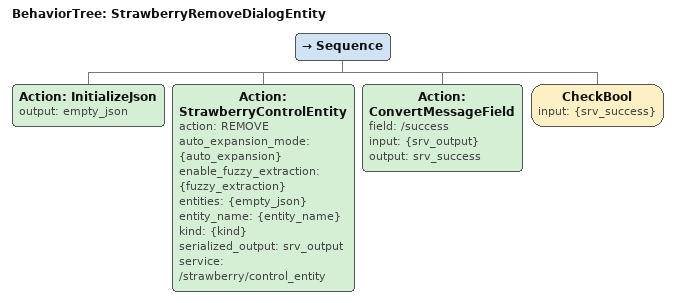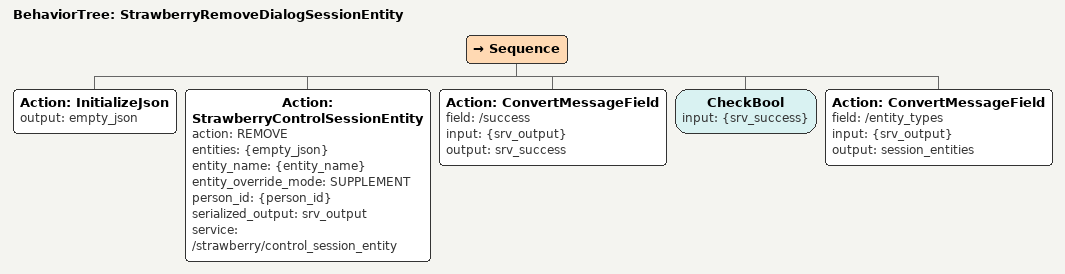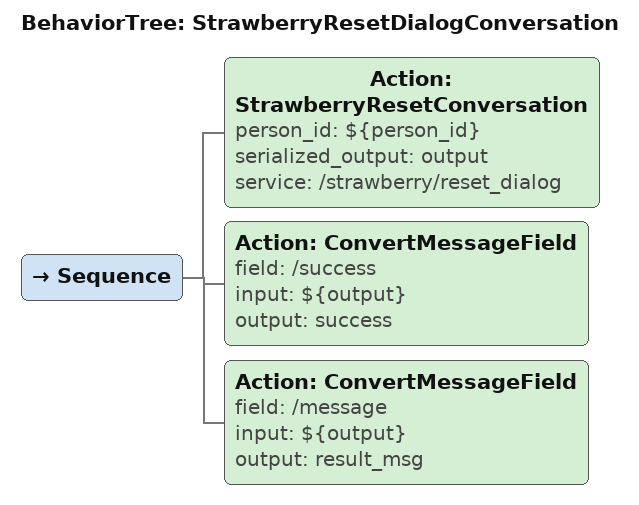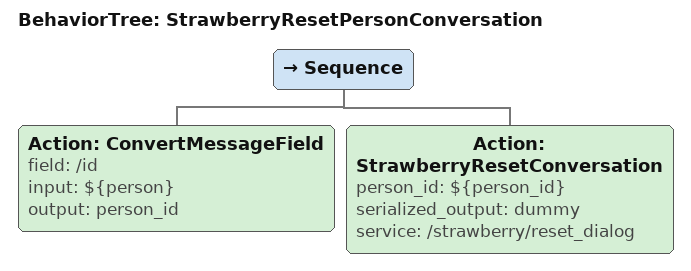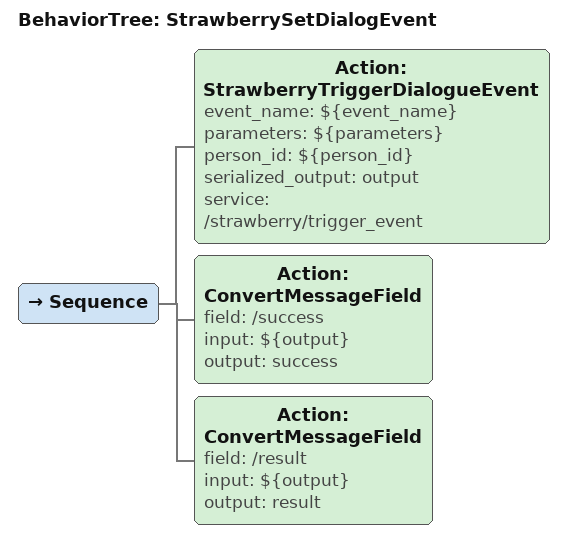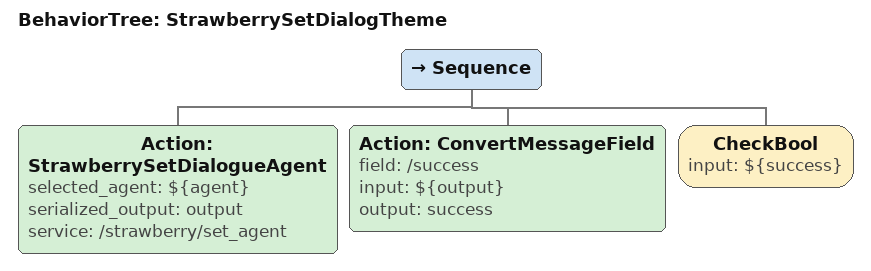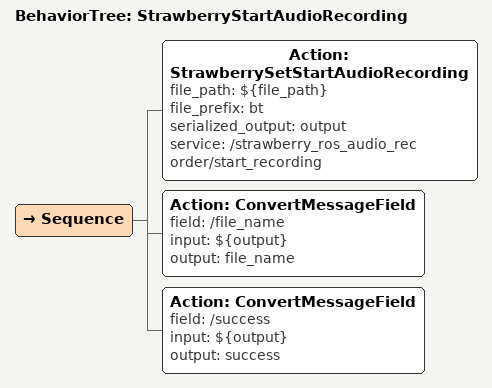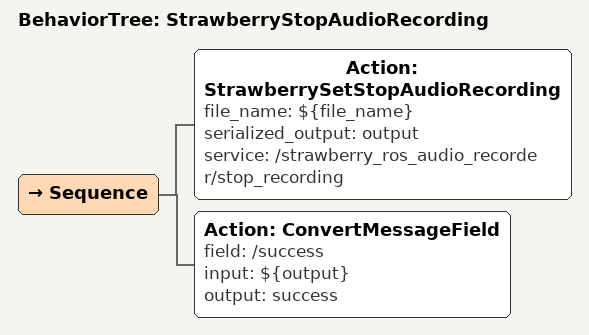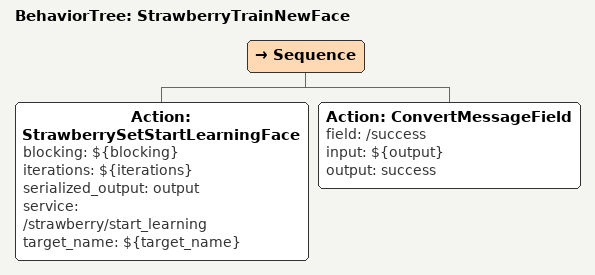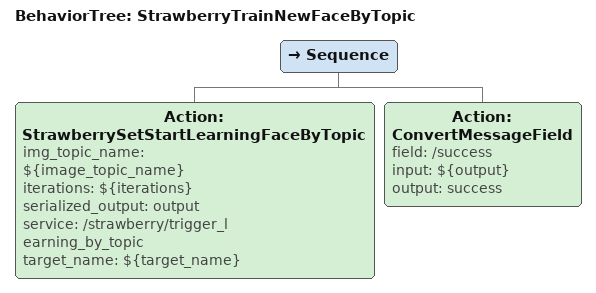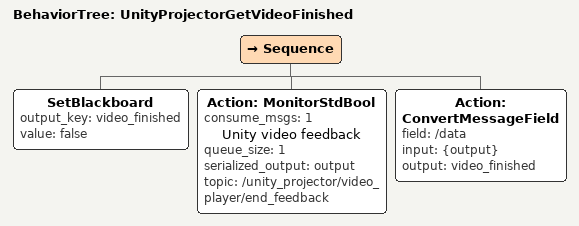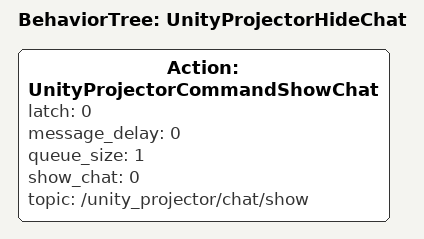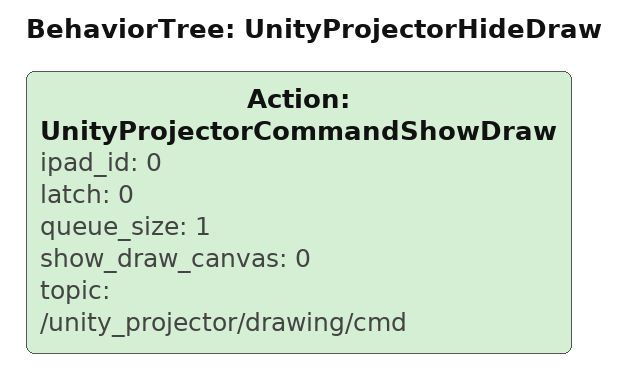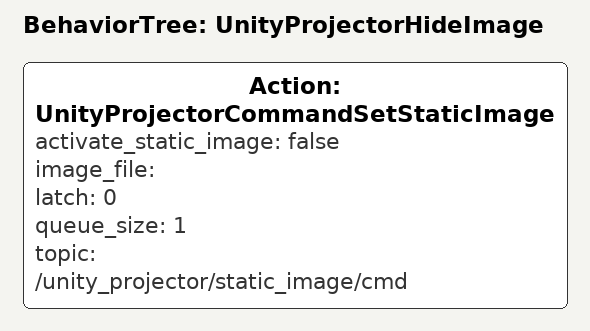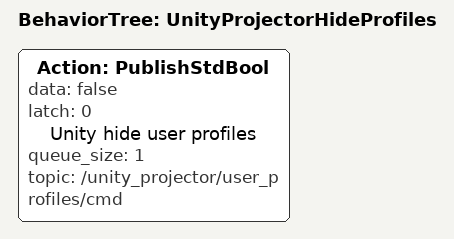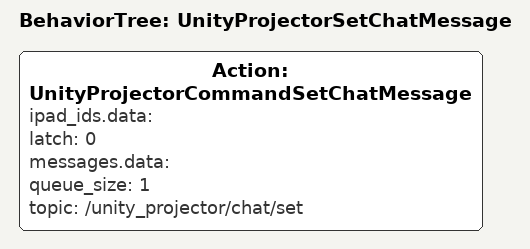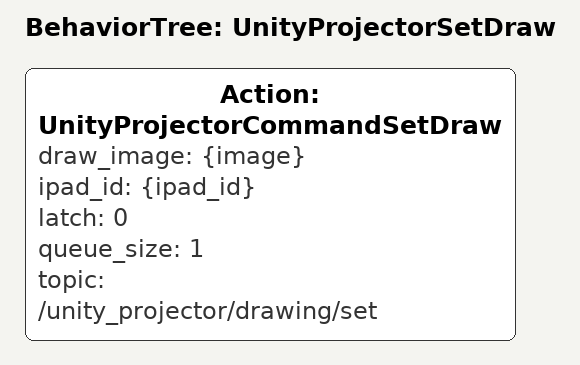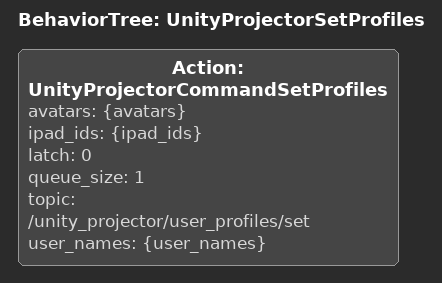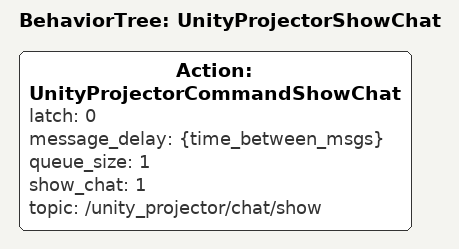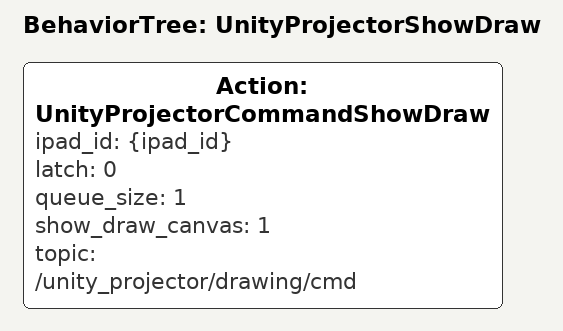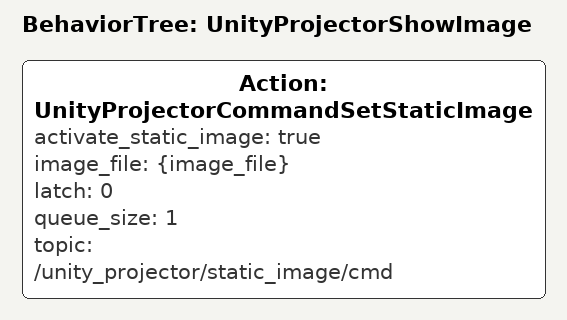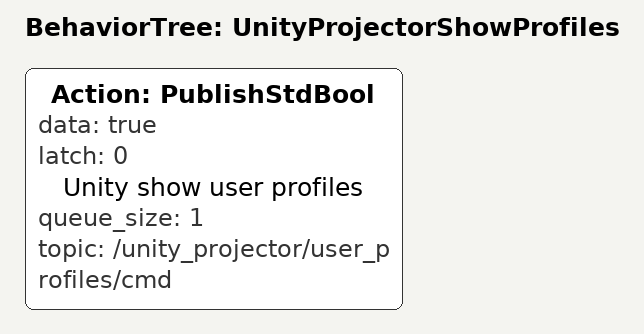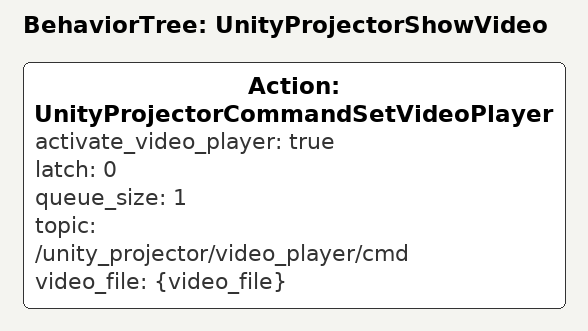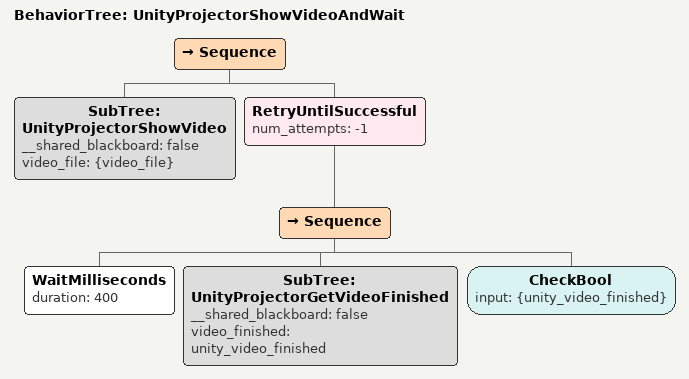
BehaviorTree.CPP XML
<BehaviorTree ID="StrawberryRemoveDialogEntity">
    <Sequence>
        <Action ID="InitializeJson" output="empty_json"/>
        <Action ID="StrawberryControlEntity" action="REMOVE" auto_expansion_mode="{auto_expansion}" enable_fuzzy_extraction="{fuzzy_extraction}" entities="{empty_json}" entity_name="{entity_name}" kind="{kind}" serialized_output="srv_output" service="/strawberry/control_entity"/>
        <Action ID="ConvertMessageField" field="/success" input="{srv_output}" output="srv_success"/>
        <CheckBool input="{srv_success}"/>
    </Sequence>
</BehaviorTree>

<BehaviorTree ID="StrawberryRemoveDialogSessionEntity">
    <Sequence>
        <Action ID="InitializeJson" output="empty_json"/>
        <Action ID="StrawberryControlSessionEntity" action="REMOVE" entities="{empty_json}" entity_name="{entity_name}" entity_override_mode="SUPPLEMENT" person_id="{person_id}" serialized_output="srv_output" service="/strawberry/control_session_entity"/>
        <Action ID="ConvertMessageField" field="/success" input="{srv_output}" output="srv_success"/>
        <CheckBool input="{srv_success}"/>
        <Action ID="ConvertMessageField" field="/entity_types" input="{srv_output}" output="session_entities"/>
    </Sequence>
</BehaviorTree>

<BehaviorTree ID="StrawberryResetDialogConversation">
    <Sequence>
        <Action ID="StrawberryResetConversation" person_id="${person_id}" serialized_output="output" service="/strawberry/reset_dialog"/>
        <Action ID="ConvertMessageField" field="/success" input="${output}" output="success"/>
        <Action ID="ConvertMessageField" field="/message" input="${output}" output="result_msg"/>
    </Sequence>
</BehaviorTree>

<BehaviorTree ID="StrawberryResetPersonConversation">
    <Sequence>
        <Action ID="ConvertMessageField" field="/id" input="${person}" output="person_id"/>
        <Action ID="StrawberryResetConversation" person_id="${person_id}" serialized_output="dummy" service="/strawberry/reset_dialog"/>
    </Sequence>
</BehaviorTree>

<BehaviorTree ID="StrawberrySetDialogEvent">
    <Sequence>
        <Action ID="StrawberryTriggerDialogueEvent" event_name="${event_name}" parameters="${parameters}" person_id="${person_id}" serialized_output="output" service="/strawberry/trigger_event"/>
        <Action ID="ConvertMessageField" field="/success" input="${output}" output="success"/>
        <Action ID="ConvertMessageField" field="/result" input="${output}" output="result"/>
    </Sequence>
</BehaviorTree>

<BehaviorTree ID="StrawberrySetDialogTheme">
    <Sequence>
        <Action ID="StrawberrySetDialogueAgent" selected_agent="${agent}" serialized_output="output" service="/strawberry/set_agent"/>
        <Action ID="ConvertMessageField" field="/success" input="${output}" output="success"/>
        <CheckBool input="${success}"/>
    </Sequence>
</BehaviorTree>

<BehaviorTree ID="StrawberryStartAudioRecording">
    <Sequence>
        <Action ID="StrawberrySetStartAudioRecording" file_path="${file_path}" file_prefix="bt" serialized_output="output" service="/strawberry_ros_audio_recorder/start_recording"/>
        <Action ID="ConvertMessageField" field="/file_name" input="${output}" output="file_name"/>
        <Action ID="ConvertMessageField" field="/success" input="${output}" output="success"/>
    </Sequence>
</BehaviorTree>

<BehaviorTree ID="StrawberryStopAudioRecording">
    <Sequence>
        <Action ID="StrawberrySetStopAudioRecording" file_name="${file_name}" serialized_output="output" service="/strawberry_ros_audio_recorder/stop_recording"/>
        <Action ID="ConvertMessageField" field="/success" input="${output}" output="success"/>
    </Sequence>
</BehaviorTree>

<BehaviorTree ID="StrawberryTrainNewFace">
    <Sequence>
        <Action ID="StrawberrySetStartLearningFace" blocking="${blocking}" iterations="${iterations}" serialized_output="output" service="/strawberry/start_learning" target_name="${target_name}"/>
        <Action ID="ConvertMessageField" field="/success" input="${output}" output="success"/>
    </Sequence>
</BehaviorTree>

<BehaviorTree ID="StrawberryTrainNewFaceByTopic">
    <Sequence>
        <Action ID="StrawberrySetStartLearningFaceByTopic" img_topic_name="${image_topic_name}" iterations="${iterations}" serialized_output="output" service="/strawberry/trigger_learning_by_topic" target_name="${target_name}"/>
        <Action ID="ConvertMessageField" field="/success" input="${output}" output="success"/>
    </Sequence>
</BehaviorTree>

<BehaviorTree ID="UnityProjectorGetVideoFinished">
    <Sequence>
        <SetBlackboard output_key="video_finished" value="false"/>
        <Action ID="MonitorStdBool" consume_msgs="1" name="Unity video feedback" queue_size="1" serialized_output="output" topic="/unity_projector/video_player/end_feedback"/>
        <Action ID="ConvertMessageField" field="/data" input="{output}" output="video_finished"/>
    </Sequence>
</BehaviorTree>

<BehaviorTree ID="UnityProjectorHideChat">
    <Action ID="UnityProjectorCommandShowChat" latch="0" message_delay="0" queue_size="1" show_chat="0" topic="/unity_projector/chat/show"/>
</BehaviorTree>

<BehaviorTree ID="UnityProjectorHideDraw">
    <Action ID="UnityProjectorCommandShowDraw" ipad_id="0" latch="0" queue_size="1" show_draw_canvas="0" topic="/unity_projector/drawing/cmd"/>
</BehaviorTree>

<BehaviorTree ID="UnityProjectorHideImage">
    <Action ID="UnityProjectorCommandSetStaticImage" activate_static_image="false" image_file="" latch="0" queue_size="1" topic="/unity_projector/static_image/cmd"/>
</BehaviorTree>

<BehaviorTree ID="UnityProjectorHideProfiles">
    <Action ID="PublishStdBool" data="false" latch="0" name="Unity hide user profiles" queue_size="1" topic="/unity_projector/user_profiles/cmd"/>
</BehaviorTree>

<BehaviorTree ID="UnityProjectorSetChatMessage">
    <Action ID="UnityProjectorCommandSetChatMessage" ipad_ids.data="" latch="0" messages.data="" queue_size="1" topic="/unity_projector/chat/set"/>
</BehaviorTree>

<BehaviorTree ID="UnityProjectorSetDraw">
    <Action ID="UnityProjectorCommandSetDraw" draw_image="{image}" ipad_id="{ipad_id}" latch="0" queue_size="1" topic="/unity_projector/drawing/set"/>
</BehaviorTree>

<BehaviorTree ID="UnityProjectorSetProfiles">
    <Action ID="UnityProjectorCommandSetProfiles" avatars="{avatars}" ipad_ids="{ipad_ids}" latch="0" queue_size="1" topic="/unity_projector/user_profiles/set" user_names="{user_names}"/>
</BehaviorTree>

<BehaviorTree ID="UnityProjectorShowChat">
    <Action ID="UnityProjectorCommandShowChat" latch="0" message_delay="{time_between_msgs}" queue_size="1" show_chat="1" topic="/unity_projector/chat/show"/>
</BehaviorTree>

<BehaviorTree ID="UnityProjectorShowDraw">
    <Action ID="UnityProjectorCommandShowDraw" ipad_id="{ipad_id}" latch="0" queue_size="1" show_draw_canvas="1" topic="/unity_projector/drawing/cmd"/>
</BehaviorTree>

<BehaviorTree ID="UnityProjectorShowImage">
    <Action ID="UnityProjectorCommandSetStaticImage" activate_static_image="true" image_file="{image_file}" latch="0" queue_size="1" topic="/unity_projector/static_image/cmd"/>
</BehaviorTree>

<BehaviorTree ID="UnityProjectorShowProfiles">
    <Action ID="PublishStdBool" data="true" latch="0" name="Unity show user profiles" queue_size="1" topic="/unity_projector/user_profiles/cmd"/>
</BehaviorTree>

<BehaviorTree ID="UnityProjectorShowVideo">
    <Action ID="UnityProjectorCommandSetVideoPlayer" activate_video_player="true" latch="0" queue_size="1" topic="/unity_projector/video_player/cmd" video_file="{video_file}"/>
</BehaviorTree>

<BehaviorTree ID="UnityProjectorShowVideoAndWait">
    <Sequence>
        <SubTree ID="UnityProjectorShowVideo" __shared_blackboard="false" video_file="{video_file}"/>
        <RetryUntilSuccessful num_attempts="-1">
            <Sequence>
                <WaitMilliseconds duration="400"/>
                <SubTree ID="UnityProjectorGetVideoFinished" __shared_blackboard="false" video_finished="unity_video_finished"/>
                <CheckBool input="{unity_video_finished}"/>
            </Sequence>
        </RetryUntilSuccessful>
    </Sequence>
</BehaviorTree>
